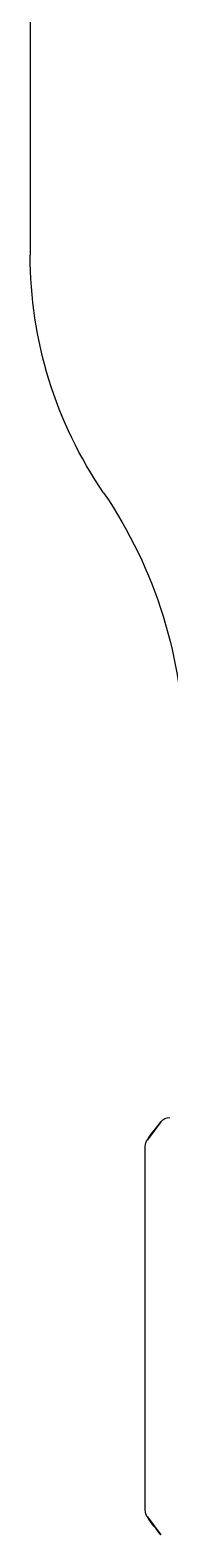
# Model space of a CAD drawing. Header units: millimetres. Extents: x 0 to 3800, y -67 to 2530.
# Drawn here: x 2297.82 to 2301.56, y 899.61 to 939.91 of the extents above; entities that cross this region are included whole.
import ezdxf

# ---------------------------------------------------------------- set-up
doc = ezdxf.new("R2010")
doc.units = ezdxf.units.MM
doc.layers.add('내부선 및 부속', color=4, linetype='Continuous')

msp = doc.modelspace()

# ---------------------------------------------------------------- linework, layer by layer
at = {"layer": '내부선 및 부속', "linetype": 'Continuous'}
for p, q in [((2297.818, 969.523), (2297.818, 933.882)), ((2301.316, 910.67), (2300.953, 910.189)), ((2300.897, 900.265), (2300.897, 910.012)), ((2300.953, 900.088), (2301.316, 899.607))]:
    msp.add_line(p, q, dxfattribs=at)
at = {"layer": '내부선 및 부속', "linetype": 'Continuous', "flags": 128}
for points in [[(2299.781, 927.518, -0.150798), (2297.818, 933.882)], [(2299.781, 927.518, -0.150795), (2301.924, 920.576)], [(2300.953, 910.189, -0.017162), (2301.316, 910.67)], [(2301.316, 910.67, -0.226267), (2301.556, 910.785)], [(2300.897, 910.012, -0.154225), (2300.953, 910.189)], [(2300.953, 900.088, -0.154225), (2300.897, 900.265)], [(2301.316, 899.607, -0.017162), (2300.953, 900.088)]]:
    msp.add_lwpolyline(points, format="xyb", dxfattribs=at)

doc.saveas('drawing.dxf')
